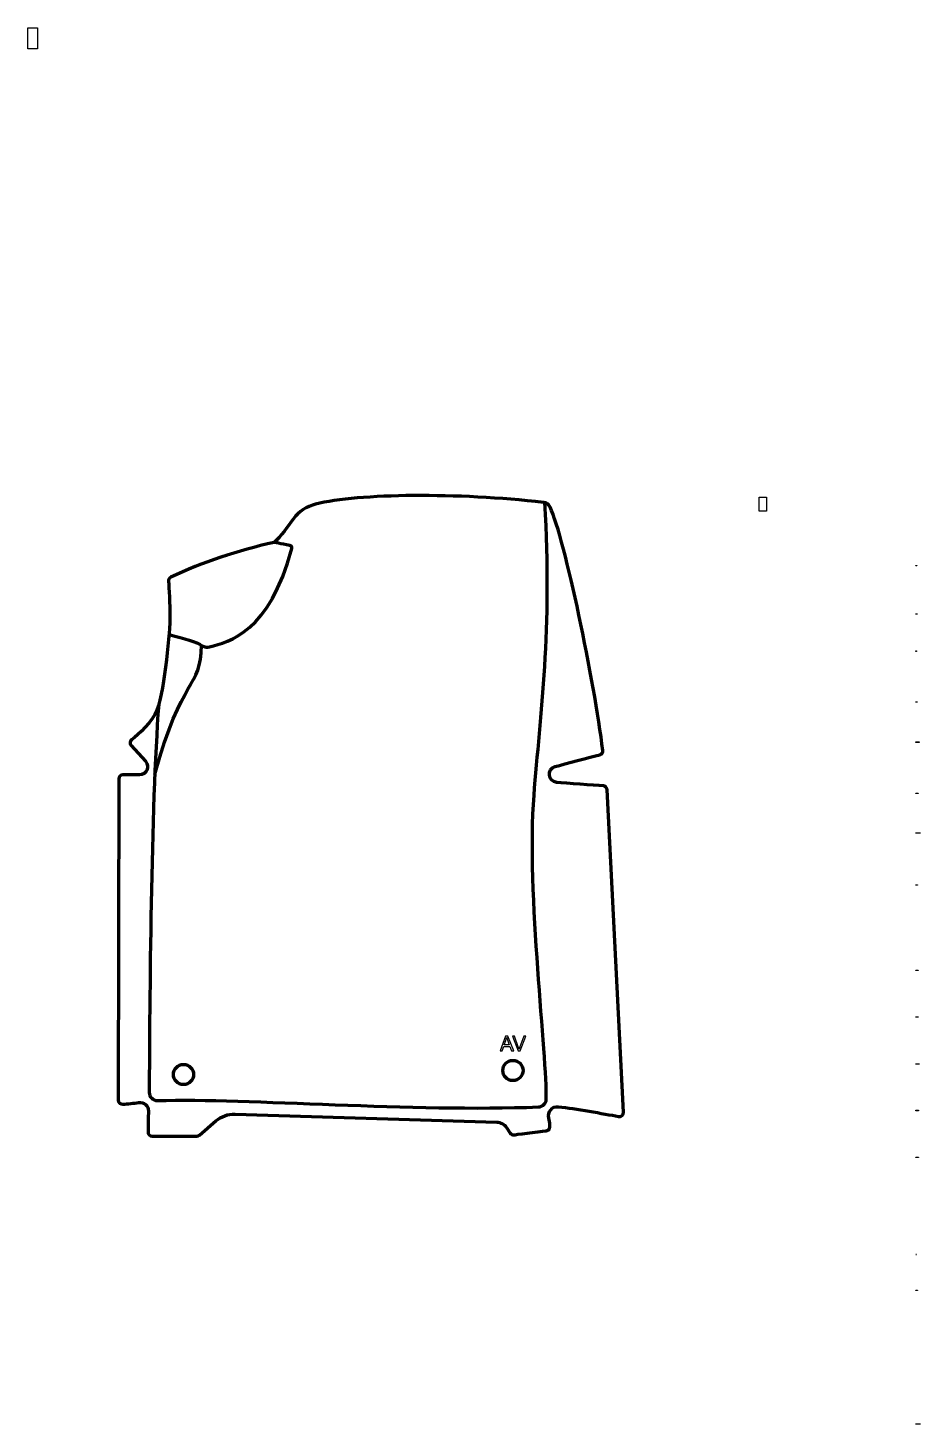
# Model space of a CAD drawing. Header units: millimetres. Extents: x -726 to 377, y -99 to 1627.
import ezdxf

# ---------------------------------------------------------------- set-up
doc = ezdxf.new("R2010")
doc.units = ezdxf.units.MM
doc.header["$MEASUREMENT"] = 0
doc.header["$XCLIPFRAME"] = 0
doc.layers.add('layer 1', color=7, linetype='Continuous', plot=False)
doc.layers.add('layer 2', color=7, linetype='Continuous')
doc.layers.add('layer 3', color=7, linetype='Continuous')
picture_1 = doc.add_image_def('image1.png', size_in_pixel=(45983, 89630))
picture_2 = doc.add_image_def('image2.png', size_in_pixel=(16160, 2324))
picture_3 = doc.add_image_def('image3.png', size_in_pixel=(15853, 2324))
picture_4 = doc.add_image_def('image4.png', size_in_pixel=(21947, 2324))
picture_5 = doc.add_image_def('image5.png', size_in_pixel=(16400, 2354))
picture_6 = doc.add_image_def('image6.png', size_in_pixel=(16659, 2354))
picture_7 = doc.add_image_def('image7.png', size_in_pixel=(11915, 1719))
picture_8 = doc.add_image_def('image8.png', size_in_pixel=(27768, 2395))
picture_9 = doc.add_image_def('image9.png', size_in_pixel=(16157, 1851))
picture_10 = doc.add_image_def('image10.png', size_in_pixel=(21444, 2382))
picture_11 = doc.add_image_def('image11.png', size_in_pixel=(7948, 1879))
picture_12 = doc.add_image_def('image12.png', size_in_pixel=(5230, 2367))
picture_13 = doc.add_image_def('image13.png', size_in_pixel=(9087, 1374))
picture_14 = doc.add_image_def('image14.png', size_in_pixel=(6372, 1851))
picture_15 = doc.add_image_def('image15.png', size_in_pixel=(5551, 1374))
picture_16 = doc.add_image_def('image16.png', size_in_pixel=(10464, 1889))
picture_17 = doc.add_image_def('image17.png', size_in_pixel=(26991, 2311))
picture_18 = doc.add_image_def('image18.png', size_in_pixel=(60605, 134678))

msp = doc.modelspace()

# ---------------------------------------------------------------- linework, layer by layer
at = {"layer": 'layer 2', "color": 242, "lineweight": 200}
for centre in [(-534, 332.9), (-126.6, 337.9)]:
    msp.add_ellipse(centre, major_axis=(0, 12.5), ratio=1, dxfattribs=at)
at = {"layer": 'layer 2', "color": 12, "lineweight": 200}
msp.add_open_spline([(-577.9, 262.1), (-577.6, 268.5), (-577.6, 280.1), (-577.4, 287.6), (-577.3, 294.3), (-582.9, 298.9), (-589.5, 298.1), (-594.9, 297.5), (-603.6, 296.5), (-608.9, 296.3), (-612, 296.1), (-614.9, 298), (-614.9, 301.2), (-614.9, 301.2), (-614.1, 698.5), (-614.1, 698.5), (-614.1, 701.2), (-611.9, 703.4), (-609.1, 703.4), (-609.1, 703.4), (-588.5, 703.4), (-588.5, 703.4), (-579.8, 703.4), (-575.3, 713.7), (-581.1, 720.2), (-581.1, 720.2), (-598.9, 739.6), (-598.9, 739.6), (-600.8, 741.8), (-600.6, 745.1), (-598.3, 746.9), (-590.1, 753.5), (-572.1, 769.2), (-566.9, 783.5), (-556.7, 811.3), (-550.8, 882.2), (-550.8, 899.7), (-550.8, 913.6), (-552, 934.8), (-552.5, 942.9), (-552.7, 945), (-551.5, 946.9), (-549.7, 947.8), (-511.4, 966.3), (-466.1, 980.7), (-422, 990.9), (-413.5, 997.8), (-405.7, 1010.1), (-398.1, 1020), (-391.2, 1028.9), (-381.5, 1035.3), (-370.6, 1038), (-317.5, 1051.5), (-194.8, 1052.4), (-88.5, 1040.2), (-85.1, 1039.8), (-82.1, 1037.7), (-80.6, 1034.5), (-62.1, 994.9), (-25.6, 817.5), (-15.4, 733.7), (-15.1, 731.2), (-16.7, 728.8), (-19.1, 728.2), (-30.6, 725.3), (-62.4, 717), (-74.4, 713.6), (-85, 710.6), (-83.4, 695), (-72.4, 694.1), (-59.8, 693.1), (-26.7, 690.6), (-14.7, 689.7), (-12.2, 689.5), (-10.2, 687.4), (-10.1, 684.9), (-10.1, 684.9), (10.2, 286.2), (10.2, 286.2), (10.4, 282.9), (7.4, 280.5), (4.2, 281), (-14.8, 284.5), (-49.2, 290.6), (-70.2, 293.1), (-78.5, 294.1), (-83.7, 286.9), (-82.1, 278.7), (-81.6, 276.3), (-81.1, 273.6), (-80.9, 270.7), (-80.6, 267.2), (-81.3, 263.8), (-85.4, 263.3), (-95.3, 262.1), (-125.2, 258.3), (-125.2, 258.3), (-127.1, 258.1), (-128.9, 258.9), (-130, 260.4), (-130, 260.4), (-134.7, 267.4), (-134.7, 267.4), (-137.4, 271.4), (-141.8, 273.8), (-146.6, 274), (-146.6, 274), (-470.1, 283.9), (-470.1, 283.9), (-478.9, 284.2), (-487.5, 281.1), (-494.1, 275.4), (-494.1, 275.4), (-514.2, 258), (-514.2, 258), (-515.1, 257.2), (-516.2, 256.8), (-517.4, 256.8), (-517.4, 256.8), (-572.9, 256.8), (-572.9, 256.8), (-575.8, 256.8), (-578, 259.2), (-577.9, 262.1)], degree=3, knots=[0, 0, 0, 0, 0.02439, 0.02439, 0.02439, 0.04878, 0.04878, 0.04878, 0.073171, 0.073171, 0.073171, 0.097561, 0.097561, 0.097561, 0.121951, 0.121951, 0.121951, 0.146341, 0.146341, 0.146341, 0.170732, 0.170732, 0.170732, 0.195122, 0.195122, 0.195122, 0.219512, 0.219512, 0.219512, 0.243902, 0.243902, 0.243902, 0.268293, 0.268293, 0.268293, 0.292683, 0.292683, 0.292683, 0.317073, 0.317073, 0.317073, 0.341463, 0.341463, 0.341463, 0.365854, 0.365854, 0.365854, 0.390244, 0.390244, 0.390244, 0.414634, 0.414634, 0.414634, 0.439024, 0.439024, 0.439024, 0.463415, 0.463415, 0.463415, 0.487805, 0.487805, 0.487805, 0.512195, 0.512195, 0.512195, 0.536585, 0.536585, 0.536585, 0.560976, 0.560976, 0.560976, 0.585366, 0.585366, 0.585366, 0.609756, 0.609756, 0.609756, 0.634146, 0.634146, 0.634146, 0.658537, 0.658537, 0.658537, 0.682927, 0.682927, 0.682927, 0.707317, 0.707317, 0.707317, 0.731707, 0.731707, 0.731707, 0.756098, 0.756098, 0.756098, 0.780488, 0.780488, 0.780488, 0.804878, 0.804878, 0.804878, 0.829268, 0.829268, 0.829268, 0.853659, 0.853659, 0.853659, 0.878049, 0.878049, 0.878049, 0.902439, 0.902439, 0.902439, 0.926829, 0.926829, 0.926829, 0.95122, 0.95122, 0.95122, 0.97561, 0.97561, 0.97561, 1, 1, 1, 1], dxfattribs=at)
at = {"layer": 'layer 3', "color": 142, "lineweight": 200}
for points, knots in [([(-564.7, 790.4), (-574.3, 664.4), (-576, 420.9), (-576.4, 310.7), (-576.4, 305.1), (-571.8, 300.6), (-566.1, 300.7), (-453.7, 303.7), (-250, 286.6), (-95, 292.8), (-89.7, 293), (-85.5, 297.2), (-85.4, 302.4), (-83.7, 351.2), (-109.8, 559), (-100.5, 678), (-92.7, 777.1), (-77.4, 883.4), (-87.2, 1040)], [0, 0, 0, 0, 0.166667, 0.166667, 0.166667, 0.333333, 0.333333, 0.333333, 0.5, 0.5, 0.5, 0.666667, 0.666667, 0.666667, 0.833333, 0.833333, 0.833333, 1, 1, 1, 1]), ([(-551.9, 877), (-531.7, 871.5), (-519.3, 868.5), (-509.6, 862.7), (-507.3, 861.3), (-504.5, 860.9), (-501.9, 861.6), (-477.6, 868), (-427.3, 879.5), (-400.2, 983.4), (-399.7, 985), (-400.8, 986.7), (-402.5, 987.1), (-414, 989.2), (-422, 990.9), (-422, 990.9)], [0, 0, 0, 0, 0.2, 0.2, 0.2, 0.4, 0.4, 0.4, 0.6, 0.6, 0.6, 0.8, 0.8, 0.8, 1, 1, 1, 1])]:
    msp.add_open_spline(points, degree=3, knots=knots, dxfattribs=at)
msp.add_open_spline([(-569.5, 703.9), (-536.4, 826.4), (-512.5, 808.9), (-511.7, 863.9)], degree=3, dxfattribs=at)
at = {"layer": 'layer 3', "color": 142}
for points, knots in [([(-142.5, 362.2), (-142.5, 362.2), (-135.6, 380.4), (-135.6, 380.4), (-135.6, 380.4), (-132.9, 380.4), (-132.9, 380.4), (-132.9, 380.4), (-125.5, 362.2), (-125.5, 362.2), (-125.5, 362.2), (-128.2, 362.2), (-128.2, 362.2), (-128.2, 362.2), (-130.4, 367.7), (-130.4, 367.7), (-130.4, 367.7), (-138, 367.7), (-138, 367.7), (-138, 367.7), (-140, 362.2), (-140, 362.2), (-140, 362.2), (-142.5, 362.2), (-142.5, 362.2)], [0, 0, 0, 0, 0.125, 0.125, 0.125, 0.25, 0.25, 0.25, 0.375, 0.375, 0.375, 0.5, 0.5, 0.5, 0.625, 0.625, 0.625, 0.75, 0.75, 0.75, 0.875, 0.875, 0.875, 1, 1, 1, 1]), ([(-120.3, 362.2), (-120.3, 362.2), (-127.3, 380.4), (-127.3, 380.4), (-127.3, 380.4), (-124.7, 380.4), (-124.7, 380.4), (-124.7, 380.4), (-120, 367.2), (-120, 367.2), (-119.6, 366.1), (-119.3, 365.1), (-119, 364.2), (-118.8, 365.2), (-118.4, 366.2), (-118.1, 367.2), (-118.1, 367.2), (-113.2, 380.4), (-113.2, 380.4), (-113.2, 380.4), (-110.7, 380.4), (-110.7, 380.4), (-110.7, 380.4), (-117.8, 362.2), (-117.8, 362.2), (-117.8, 362.2), (-120.3, 362.2), (-120.3, 362.2)], [0, 0, 0, 0, 0.111111, 0.111111, 0.111111, 0.222222, 0.222222, 0.222222, 0.333333, 0.333333, 0.333333, 0.444444, 0.444444, 0.444444, 0.555556, 0.555556, 0.555556, 0.666667, 0.666667, 0.666667, 0.777778, 0.777778, 0.777778, 0.888889, 0.888889, 0.888889, 1, 1, 1, 1]), ([(-137.3, 369.7), (-137.3, 369.7), (-131.1, 369.7), (-131.1, 369.7), (-131.1, 369.7), (-133, 374.7), (-133, 374.7), (-133.6, 376.3), (-134, 377.5), (-134.3, 378.5), (-134.6, 377.3), (-134.9, 376.2), (-135.3, 375), (-135.3, 375), (-137.3, 369.7), (-137.3, 369.7)], [0, 0, 0, 0, 0.2, 0.2, 0.2, 0.4, 0.4, 0.4, 0.6, 0.6, 0.6, 0.8, 0.8, 0.8, 1, 1, 1, 1])]:
    msp.add_open_spline(points, degree=3, knots=knots, dxfattribs=at)

# ---------------------------------------------------------------- pictures from other files: only their frames are drawn
at = {"layer": 'layer 1'}
image = msp.add_image(picture_18, insert=(-716.5, -247), size_in_units=(841.7, 1870.5), dxfattribs=at)
image.set_boundary_path([(-717, -247), (125, 1624)])
image = msp.add_image(picture_1, insert=(175.6, -200.9), size_in_units=(638.7, 1244.9), dxfattribs=at)
image.set_boundary_path([(176, -201), (814, 1044)])
image = msp.add_image(picture_14, insert=(366.6, 949.8), size_in_units=(88.5, 25.7), dxfattribs=at)
image.set_boundary_path([(367, 950), (455, 976)])
image = msp.add_image(picture_13, insert=(366.6, 895.8), size_in_units=(126.2, 19.1), dxfattribs=at)
image.set_boundary_path([(367, 896), (493, 915)])
image = msp.add_image(picture_12, insert=(366.5, 835.3), size_in_units=(72.6, 32.9), dxfattribs=at)
image.set_boundary_path([(367, 835), (439, 868)])
image = msp.add_image(picture_11, insert=(366.6, 778.3), size_in_units=(110.4, 26.1), dxfattribs=at)
image.set_boundary_path([(367, 778), (477, 804)])
image = msp.add_image(picture_10, insert=(366.6, 721), size_in_units=(297.8, 33.1), dxfattribs=at)
image.set_boundary_path([(367, 721), (664, 754)])
image = msp.add_image(picture_9, insert=(366.6, 664.3), size_in_units=(224.4, 25.7), dxfattribs=at)
image.set_boundary_path([(367, 664), (591, 690)])
image = msp.add_image(picture_8, insert=(366.5, 606.7), size_in_units=(385.7, 33.3), dxfattribs=at)
image.set_boundary_path([(367, 607), (752, 640)])
image = msp.add_image(picture_7, insert=(366.6, 551), size_in_units=(165.5, 23.9), dxfattribs=at)
image.set_boundary_path([(367, 551), (532, 575)])
image = msp.add_image(picture_2, insert=(366.6, 435.8), size_in_units=(224.4, 32.3), dxfattribs=at)
image.set_boundary_path([(367, 436), (591, 468)])
image = msp.add_image(picture_3, insert=(366.6, 377.1), size_in_units=(220.2, 32.3), dxfattribs=at)
image.set_boundary_path([(367, 377), (587, 410)])
image = msp.add_image(picture_4, insert=(366.6, 318.4), size_in_units=(304.8, 32.3), dxfattribs=at)
image.set_boundary_path([(367, 318), (671, 350)])
image = msp.add_image(picture_5, insert=(366.6, 259.5), size_in_units=(227.8, 32.7), dxfattribs=at)
image.set_boundary_path([(367, 260), (594, 292)])
image = msp.add_image(picture_6, insert=(366.6, 200.8), size_in_units=(231.4, 32.7), dxfattribs=at)
image.set_boundary_path([(367, 201), (598, 234)])
image = msp.add_image(picture_15, insert=(366.5, 92.6), size_in_units=(77.1, 19.1), dxfattribs=at)
image.set_boundary_path([(367, 93), (444, 112)])
image = msp.add_image(picture_16, insert=(366.5, 40.7), size_in_units=(145.3, 26.2), dxfattribs=at)
image.set_boundary_path([(367, 41), (512, 67)])
image = msp.add_image(picture_17, insert=(366.7, -132.9), size_in_units=(374.9, 32.1), dxfattribs=at)
image.set_boundary_path([(367, -133), (742, -101)])

doc.saveas('drawing.dxf')
